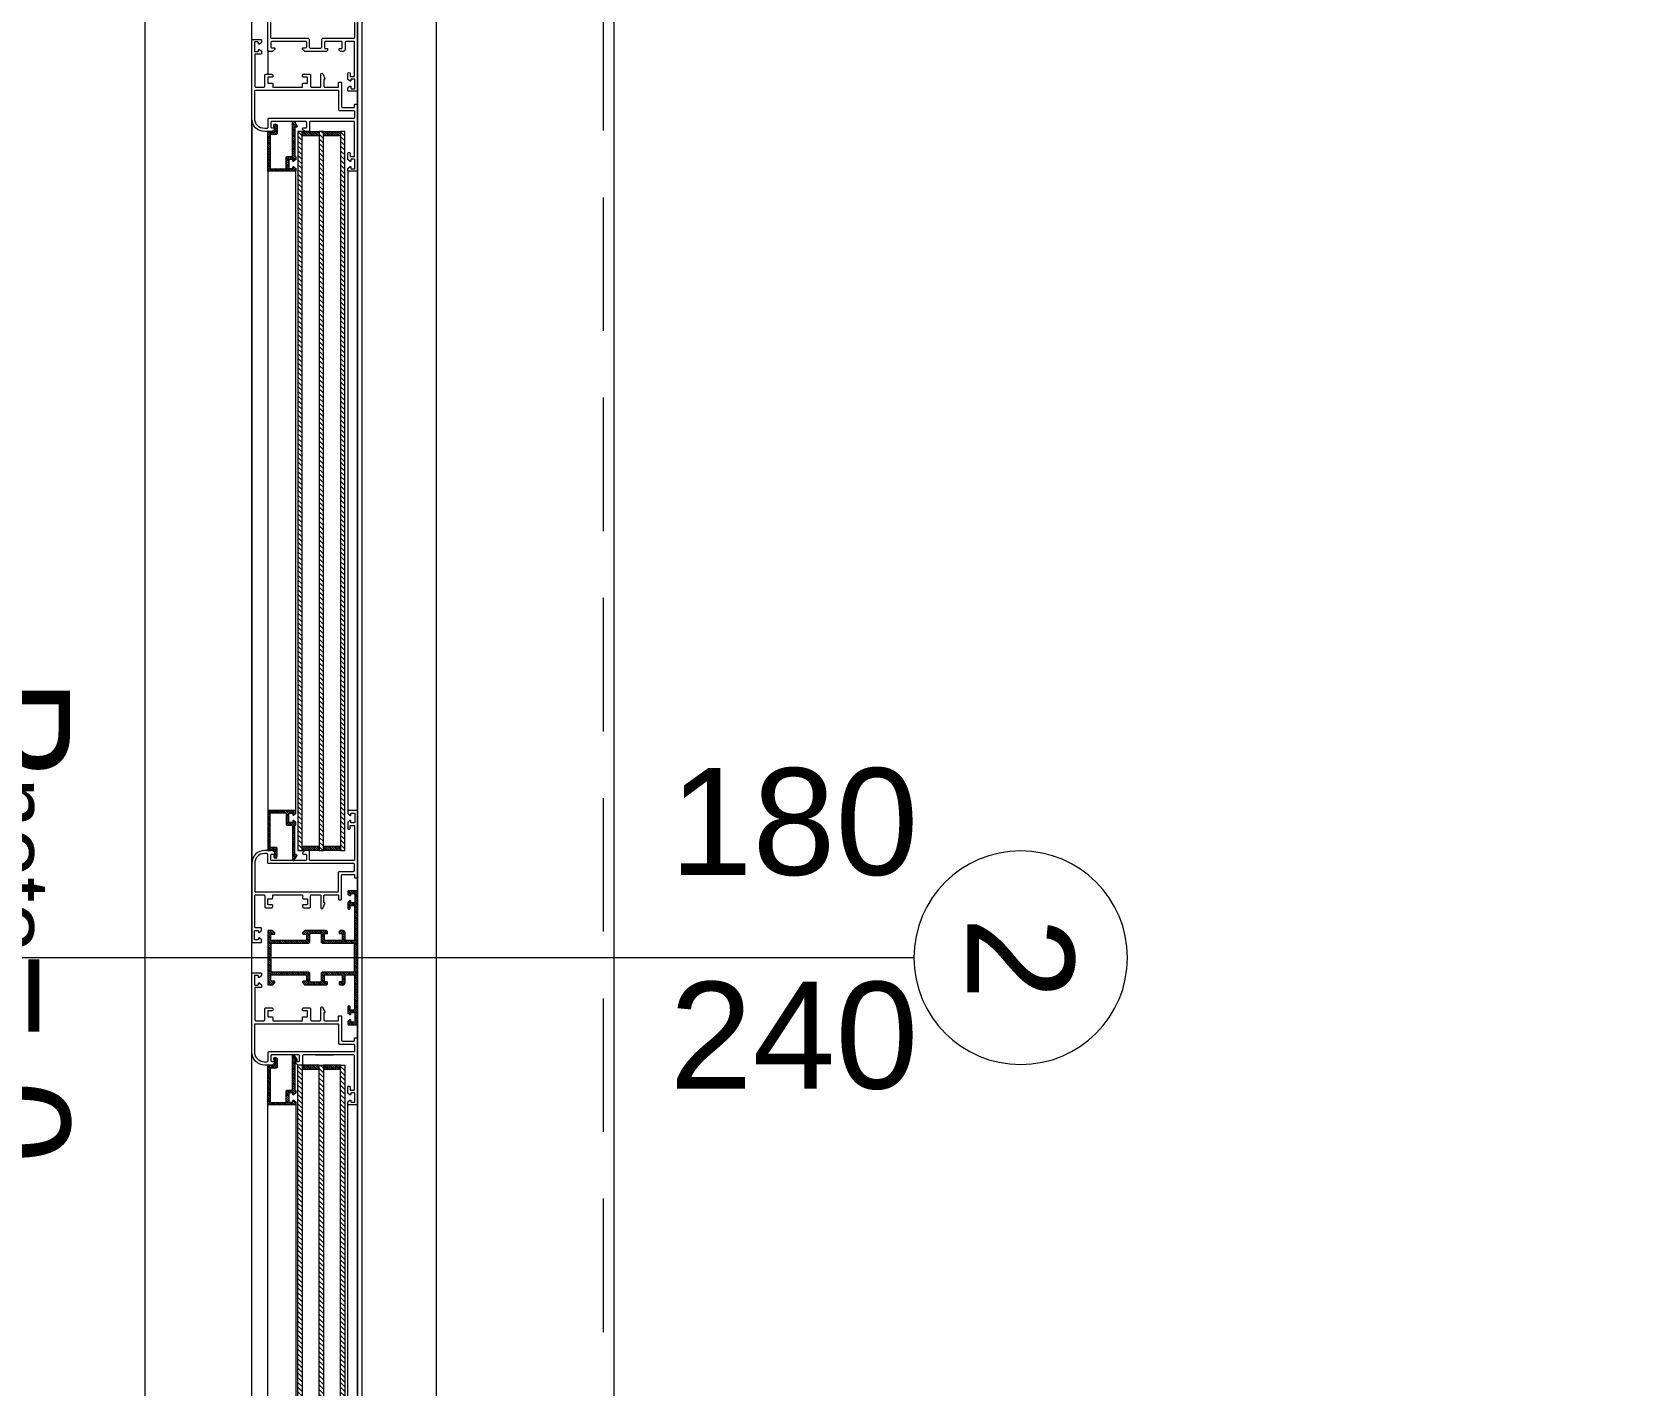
# Model space of a CAD drawing. Header units: feet. Extents: x 92587 to 97987, y -55119 to -48334.
# Drawn here: x 95541.3 to 95692.1, y -51477.4 to -51350.6 of the extents above; entities that cross this region are included whole.
import ezdxf

# ---------------------------------------------------------------- set-up
doc = ezdxf.new("R2010")
doc.units = ezdxf.units.FT
doc.header["$LTSCALE"] = 50
doc.header["$MEASUREMENT"] = 0
doc.linetypes.add('CACHE', pattern=[0.375, 0.25, -0.125])
doc.layers.get('0').update_dxf_attribs({"color": 8})
for name, color, linetype, lineweight in [('BETON CACHE', 4, 'CACHE', 5), ('CONSOLE ISOL.', 214, 'Continuous', 15), ('WINDOWS', 21, 'Continuous', 5)]:
    doc.layers.add(name, color=color, linetype=linetype, lineweight=lineweight)
doc.layers.add('BORD', color=5, linetype='Continuous')
doc.layers.add('COTE 50ème', color=1, linetype='Continuous')
doc.styles.add('GENERATED_STYLE_1', font='arial.ttf')
doc.styles.add('RS_TXT_50', font='arial.ttf', dxfattribs={"height": 12.5})
doc.dimstyles.new('RS_50CM_LINEAIRE', dxfattribs={"dimscale": 5, "dimtxt": 12.5, "dimasz": 1.5, "dimexe": 1, "dimexo": 2.5, "dimgap": 1, "dimtad": 1, "dimdec": 1, "dimrnd": 0.5, "dimdsep": 46, "dimtxsty": 'RS_TXT_50', "dimblk1": 'ARCHTICK', "dimblk2": 'ARCHTICK', "dimsah": 1, "dimcen": 2.5, "dimdle": 1, "dimclrt": 4, "dimadec": 0, "dimazin": 2, "dimtfac": 1, "dimtdec": 1, "dimtix": 1, "dimtmove": 2, "dimatfit": 3, "dimfxl": 1, "dimtolj": 1, "dimtzin": 0, "dimarcsym": 0})
pattern_1 = [(135, (-46708.70849, -43852.52553), (-0.08838834765, -0.08838834765), [])]
pattern_2 = [(135, (-46708.9128, -43852.52553), (-0.2209708691, -0.2209708691), [])]

# ---------------------------------------------------------------- blocks, each defined once
blk = doc.blocks.new('DRITARE POS 2')
at = {"layer": 'WINDOWS'}
h = blk.add_hatch(dxfattribs=at)
h.set_pattern_fill('ANSI31', color=140, scale=2.5, angle=450)
h.set_pattern_definition(pattern_2)
h.paths.add_polyline_path([(-8.71, -80.01), (-8.71, -12.58), (-8.31, -12.58), (-8.31, -80.01)])
h.paths.add_polyline_path([(-6.71, -80.01), (-6.71, -12.58), (-6.31, -12.58), (-6.31, -80.01)])
h.paths.add_polyline_path([(-4.71, -80.02), (-4.71, -12.58), (-4.31, -12.58), (-4.31, -80.02)])
at = {"layer": 'WINDOWS', "transparency": 33554559}
h = blk.add_hatch(dxfattribs=at)
h.set_pattern_fill('ANSI31', color=140, angle=450)
h.set_pattern_definition([(135, (-46708.90849, -43835.52553), (-0.08838834765, -0.08838834765), [])])
h.paths.add_polyline_path([(-6.71, -12.58), (-8.31, -12.58), (-8.31, -12.98), (-6.71, -12.98)])
h.paths.add_polyline_path([(-4.71, -12.58), (-6.31, -12.58), (-6.31, -12.98), (-4.71, -12.98)])
h.paths.add_polyline_path([(-6.71, -79.61), (-8.31, -79.61), (-8.31, -80.01), (-6.71, -80.01)])
h.paths.add_polyline_path([(-4.71, -79.61), (-6.31, -79.61), (-6.31, -80.01), (-4.71, -80.01)])
h = blk.add_hatch(dxfattribs=at)
h.set_pattern_fill('ANSI31', color=256, angle=450)
h.set_pattern_definition(pattern_1)
h.paths.add_polyline_path([(-1.49, -76.33, 0.414214), (-1.55, -76.27), (-4.06, -76.27, 0.414214), (-4.11, -76.33), (-4.11, -76.54, 0.250765), (-4.09, -76.58), (-3.92, -76.71, 0.599022), (-3.83, -76.67), (-3.83, -76.59, -0.414214), (-3.78, -76.54), (-3.51, -76.54, -0.414214), (-3.46, -76.59), (-3.46, -77.34, -0.414214), (-3.51, -77.39), (-3.78, -77.39, -0.414214), (-3.83, -77.34), (-3.83, -77.26, 0.599022), (-3.92, -77.22), (-4.09, -77.35, 0.250765), (-4.11, -77.39), (-4.11, -77.6, 0.414214), (-4.06, -77.66), (-4.02, -77.66), (-4.02, -80.34, -0.414214), (-4.07, -80.4), (-4.15, -80.4, 0.603122), (-4.23, -80.55), (-3.98, -80.9, 0.737396), (-3.81, -80.85), (-3.81, -77.71, -0.414214), (-3.76, -77.66), (-3.31, -77.66, 0.414214), (-3.22, -77.56), (-3.22, -76.55, -0.414214), (-3.16, -76.5), (-1.81, -76.5, -0.414214), (-1.72, -76.59), (-1.72, -79.63, -0.414214), (-1.81, -79.73), (-2.28, -79.73, 0.414214), (-2.37, -79.82), (-2.37, -80.56, 1.657435), (-2.12, -80.43, -0.247394), (-2.15, -80.38), (-2.15, -80.01, -0.414214), (-2.09, -79.95), (-1.74, -79.95), (-1.74, -80.01), (-1.49, -80.01), (-1.49, -79.95)])
at = {"layer": 'WINDOWS'}
h = blk.add_hatch(dxfattribs=at)
h.set_pattern_fill('ANSI31', color=256, angle=450)
h.set_pattern_definition(pattern_1)
h.paths.add_polyline_path([(-9.61, -85.22, -0.414214), (-9.56, -85.16), (-9.26, -85.16, -0.414214), (-9.2, -85.22), (-9.2, -85.44, 1), (-9, -85.44), (-9, -84.9, 0.250765), (-9.02, -84.86), (-9.19, -84.74, 0.599022), (-9.28, -84.79), (-9.28, -84.87, -0.414214), (-9.33, -84.92), (-9.59, -84.92, -0.414214), (-9.65, -84.87), (-9.65, -84.08, -0.414214), (-9.59, -84.03), (-9.33, -84.03, -0.414214), (-9.28, -84.08), (-9.28, -84.19, 0.599022), (-9.19, -84.24), (-9.02, -84.13, 0.250765), (-9, -84.08), (-9, -83.84, 0.414214), (-9.05, -83.78), (-9.84, -83.78, 0.414214), (-9.89, -83.84), (-9.89, -90.06), (-9.89, -96.27, 0.414214), (-9.84, -96.33), (-9.05, -96.33, 0.414214), (-9, -96.27), (-9, -96.03, 0.250765), (-9.02, -95.98), (-9.19, -95.87, 0.599022), (-9.28, -95.92), (-9.28, -96.03, -0.414214), (-9.33, -96.08), (-9.59, -96.08, -0.414214), (-9.65, -96.03), (-9.65, -95.24, -0.414214), (-9.59, -95.19), (-9.33, -95.19, -0.414214), (-9.28, -95.24), (-9.28, -95.32, 0.599022), (-9.19, -95.37), (-9.02, -95.25, 0.250765), (-9, -95.21), (-9, -94.68, 1), (-9.2, -94.68), (-9.2, -94.89, -0.414214), (-9.26, -94.95), (-9.56, -94.95, -0.414214), (-9.61, -94.89), (-9.61, -91.72, -0.414214), (-9.56, -91.66), (-8.83, -91.66, -0.414214), (-8.74, -91.75), (-8.74, -92.41, 0.414214), (-8.55, -92.59), (-8.29, -92.59, 0.198912), (-8.25, -92.58), (-8.19, -92.52, 0.198912), (-8.18, -92.48), (-8.18, -92.37, 0.414214), (-8.23, -92.31), (-8.4, -92.31, -0.414214), (-8.46, -92.26), (-8.46, -91.75, -0.414214), (-8.36, -91.66), (-6.91, -91.66, -0.414214), (-6.81, -91.75), (-6.81, -92.26, -0.414214), (-6.87, -92.31), (-7.04, -92.31, 0.414214), (-7.09, -92.37), (-7.09, -92.48, 0.198912), (-7.08, -92.52), (-7.02, -92.58, 0.198912), (-6.98, -92.59), (-4.97, -92.59, 0.198912), (-4.93, -92.58), (-4.78, -92.42, 0.198912), (-4.76, -92.38), (-4.76, -92.31, 0.414214), (-4.82, -92.26), (-5, -92.26, -0.340481), (-5.13, -92.16), (-5.13, -91.75, -0.414214), (-5.04, -91.66), (-1.87, -91.66, -0.414214), (-1.77, -91.75), (-1.77, -92.16, -0.414214), (-1.87, -92.26), (-2.09, -92.26, 0.414214), (-2.15, -92.31), (-2.15, -92.38, 0.198912), (-2.13, -92.42), (-1.98, -92.58, 0.198912), (-1.94, -92.59), (-1.55, -92.59, 0.414214), (-1.49, -92.54), (-1.49, -90.06), (-1.49, -87.57, 0.414214), (-1.55, -87.52), (-1.94, -87.52, 0.198912), (-1.98, -87.53), (-2.13, -87.69, 0.198912), (-2.15, -87.73), (-2.15, -87.8, 0.414214), (-2.09, -87.85), (-1.87, -87.85, -0.414214), (-1.77, -87.95), (-1.77, -88.36, -0.414214), (-1.87, -88.45), (-5.04, -88.45, -0.414214), (-5.13, -88.36), (-5.13, -87.95, -0.340481), (-5, -87.85), (-4.82, -87.85, 0.414214), (-4.76, -87.8), (-4.76, -87.73, 0.198912), (-4.78, -87.69), (-4.93, -87.53, 0.198912), (-4.97, -87.52), (-6.98, -87.52, 0.198912), (-7.02, -87.53), (-7.08, -87.59, 0.198912), (-7.09, -87.63), (-7.09, -87.74, 0.414214), (-7.04, -87.8), (-6.87, -87.8, -0.414214), (-6.81, -87.85), (-6.81, -88.36, -0.414214), (-6.91, -88.45), (-8.36, -88.45, -0.414214), (-8.46, -88.36), (-8.46, -87.85, -0.414214), (-8.4, -87.8), (-8.23, -87.8, 0.414214), (-8.18, -87.74), (-8.18, -87.63, 0.198912), (-8.19, -87.59), (-8.25, -87.53, 0.198912), (-8.29, -87.52), (-8.55, -87.52, 0.414214), (-8.74, -87.7), (-8.74, -88.36, -0.414214), (-8.83, -88.45), (-9.56, -88.45, -0.414214), (-9.61, -88.39)])
h.paths.add_polyline_path([(-9.56, -88.73), (-6.63, -88.73), (-6.53, -88.64), (-6.53, -87.89), (-6.44, -87.8), (-5.51, -87.8), (-5.41, -87.89), (-5.41, -88.64), (-5.32, -88.73), (-1.83, -88.73), (-1.77, -88.79), (-1.77, -90.06), (-1.77, -91.32), (-1.83, -91.38), (-5.32, -91.38), (-5.41, -91.47), (-5.41, -92.22), (-5.51, -92.31), (-6.44, -92.31), (-6.53, -92.22), (-6.53, -91.47), (-6.63, -91.38), (-9.56, -91.38), (-9.61, -91.32), (-9.61, -90.06), (-9.61, -88.79)], flags=16)
at = {"layer": 'WINDOWS', "transparency": 33554559}
h = blk.add_hatch(dxfattribs=at)
h.set_pattern_fill('ANSI31', color=256, angle=450)
h.set_pattern_definition(pattern_1)
h.paths.add_polyline_path([(-1.49, -100.16), (-1.49, -100.1), (-1.74, -100.1), (-1.74, -100.16), (-2.09, -100.16, -0.414214), (-2.15, -100.1), (-2.15, -99.73, -0.247394), (-2.12, -99.68, 1.657435), (-2.37, -99.55), (-2.37, -100.29, 0.414214), (-2.28, -100.38), (-1.81, -100.38, -0.414214), (-1.72, -100.48), (-1.72, -103.52, -0.414214), (-1.81, -103.61), (-3.16, -103.61, -0.414214), (-3.22, -103.56), (-3.22, -102.55, 0.414214), (-3.31, -102.46), (-3.76, -102.46, -0.414214), (-3.81, -102.4), (-3.81, -99.26, 0.737396), (-3.98, -99.21), (-4.23, -99.57, 0.603122), (-4.15, -99.71), (-4.07, -99.71, -0.414214), (-4.02, -99.77), (-4.02, -102.46), (-4.06, -102.46, 0.414214), (-4.11, -102.51), (-4.11, -102.72, 0.250765), (-4.09, -102.76), (-3.92, -102.89, 0.599022), (-3.83, -102.85), (-3.83, -102.77, -0.414214), (-3.78, -102.72), (-3.51, -102.72, -0.414214), (-3.46, -102.77), (-3.46, -103.52, -0.414214), (-3.51, -103.58), (-3.78, -103.58, -0.414214), (-3.83, -103.52), (-3.83, -103.44, 0.599022), (-3.92, -103.4), (-4.09, -103.53, 0.250765), (-4.11, -103.58), (-4.11, -103.78, 0.414214), (-4.06, -103.84), (-1.55, -103.84, 0.414214), (-1.49, -103.78)])
at = {"layer": 'WINDOWS'}
h = blk.add_hatch(dxfattribs=at)
h.set_pattern_fill('ANSI31', color=140, scale=2.5, angle=450)
h.set_pattern_definition(pattern_2)
h.paths.add_polyline_path([(-8.71, -100.09), (-8.71, -167.42), (-8.31, -167.42), (-8.31, -100.09)])
h.paths.add_polyline_path([(-6.71, -100.09), (-6.71, -167.42), (-6.31, -167.42), (-6.31, -100.09)])
h.paths.add_polyline_path([(-4.71, -100.09), (-4.71, -167.42), (-4.31, -167.42), (-4.31, -100.09)])
at = {"layer": 'WINDOWS', "transparency": 33554559}
h = blk.add_hatch(dxfattribs=at)
h.set_pattern_fill('ANSI31', color=140, angle=450)
h.set_pattern_definition([(135, (-46708.90849, -43869.52553), (-0.08838834765, -0.08838834765), [])])
h.paths.add_polyline_path([(-6.71, -167.42), (-8.31, -167.42), (-8.31, -167.02), (-6.71, -167.02)])
h.paths.add_polyline_path([(-4.71, -167.42), (-6.31, -167.42), (-6.31, -167.02), (-4.71, -167.02)])
h.paths.add_polyline_path([(-6.71, -100.49), (-8.31, -100.49), (-8.31, -100.09), (-6.71, -100.09)])
h.paths.add_polyline_path([(-4.71, -100.49), (-6.31, -100.49), (-6.31, -100.09), (-4.71, -100.09)])
h = blk.add_hatch(dxfattribs=at)
h.set_pattern_fill('ANSI31', color=256, angle=450)
h.set_pattern_definition([(135, (-46708.71279, -43862.46996), (-0.08838834765, -0.08838834765), [])])
h.paths.add_polyline_path([(-1.72, -167.05, -0.414214), (-1.81, -167.14), (-2.28, -167.14, 0.414214), (-2.37, -167.23), (-2.37, -167.97, 1.835735), (-2.15, -167.82), (-2.15, -167.36), (-1.74, -167.36), (-1.5, -167.42), (-1.5, -163.74, 0.414214), (-1.55, -163.69), (-4.06, -163.69, 0.414214), (-4.12, -163.74), (-4.12, -163.95, 0.250765), (-4.09, -163.99), (-3.92, -164.12, 0.599022), (-3.84, -164.08), (-3.84, -163.95), (-3.46, -163.95), (-3.46, -164.81), (-3.84, -164.81), (-3.84, -164.67, 0.649779), (-3.93, -164.63), (-4.1, -164.76, 0.212283), (-4.12, -164.81), (-4.12, -165.01, 0.414214), (-4.06, -165.07), (-4.02, -165.07), (-4.02, -167.81), (-4.15, -167.81, 0.603122), (-4.23, -167.96), (-3.99, -168.31, 0.737396), (-3.82, -168.26), (-3.82, -165.07), (-3.31, -165.07, 0.414214), (-3.22, -164.97), (-3.22, -163.91), (-1.81, -163.91, -0.414214), (-1.72, -164)])
at = {"layer": 'WINDOWS', "color": 165, "linetype": 'CACHE'}
blk.add_line((-32.9, -180), (-32.9, 0), dxfattribs=at)
at = {"layer": 'WINDOWS'}
for p, q in [((-0.01, -11.48), (0, -81.19)), ((-9.89, -16.28), (-9.89, -76.34)), ((-9, -16.26), (-9, -76.34)), ((-4.11, -76.33), (-4.12, -16.26)), ((-1.5, -16.26), (-1.49, -76.33)), ((-5.98, -80.95), (-7.66, -80.95)), ((-0.01, -168.52), (0, -98.92)), ((-9.89, -163.72), (-9.89, -103.78)), ((-9, -163.74), (-9, -103.78)), ((-4.11, -103.78), (-4.12, -163.74)), ((-1.5, -163.74), (-1.49, -103.78)), ((-9.9, -171.27), (-9.9, -169.89)), ((-1.5, -175.01), (-1.5, -172.75))]:
    blk.add_line(p, q, dxfattribs=at)
at = {"layer": 'WINDOWS', "color": 165}
blk.add_line((-61.99, -90.06), (34.01, -90.06), dxfattribs=at)
for points in [[(-9.9, 0), (-9.9, -180), (-33.9, -180), (-33.9, 0)], [(-10.3, -179.6), (-10.3, -0.4), (-9.9, 0), (-9.9, -180)], [(0, 0), (0, -180), (10, -180), (10, 0)]]:
    blk.add_lwpolyline(points, close=True, dxfattribs=at)
at = {"layer": 'WINDOWS'}
for points in [[(-9.9, -180), (-9.9, 0), (0, 0), (0, -180)], [(-1.77, -90.06), (-1.77, -88.79), (-1.83, -88.73), (-5.32, -88.73), (-5.41, -88.64), (-5.41, -87.89), (-5.51, -87.8), (-6.44, -87.8), (-6.53, -87.89), (-6.53, -88.64), (-6.63, -88.73), (-9.56, -88.73), (-9.61, -88.79), (-9.61, -90.06), (-9.61, -91.32), (-9.56, -91.38), (-6.63, -91.38), (-6.53, -91.47), (-6.53, -92.22), (-6.44, -92.31), (-5.51, -92.31), (-5.41, -92.22), (-5.41, -91.47), (-5.32, -91.38), (-1.83, -91.38), (-1.77, -91.32)], [(-1.78, -178.73), (-1.83, -178.79), (-9.56, -178.79), (-9.62, -178.73), (-9.62, -176.19), (-9.56, -176.14), (-6.63, -176.14), (-6.54, -176.04), (-6.54, -175.3), (-6.44, -175.2), (-5.51, -175.2), (-5.42, -175.3), (-5.42, -176.04), (-5.32, -176.14), (-1.83, -176.14), (-1.78, -176.19)]]:
    blk.add_lwpolyline(points, close=True, dxfattribs=at)
at = {"layer": 'WINDOWS', "color": 140}
for points in [[(-8.71, -80.01), (-8.71, -12.58), (-8.31, -12.58), (-8.31, -80.01)], [(-6.71, -80.01), (-6.71, -12.58), (-6.31, -12.58), (-6.31, -80.01)], [(-4.71, -80.02), (-4.71, -12.58), (-4.31, -12.58), (-4.31, -80.02)], [(-6.71, -79.61), (-8.31, -79.61), (-8.31, -80.01), (-6.71, -80.01)], [(-4.71, -79.61), (-6.31, -79.61), (-6.31, -80.01), (-4.71, -80.01)], [(-8.71, -100.09), (-8.71, -167.42), (-8.31, -167.42), (-8.31, -100.09)], [(-6.71, -100.49), (-8.31, -100.49), (-8.31, -100.09), (-6.71, -100.09)], [(-6.71, -100.09), (-6.71, -167.42), (-6.31, -167.42), (-6.31, -100.09)], [(-4.71, -100.49), (-6.31, -100.49), (-6.31, -100.09), (-4.71, -100.09)], [(-4.71, -100.09), (-4.71, -167.42), (-4.31, -167.42), (-4.31, -100.09)], [(-6.71, -167.42), (-8.31, -167.42), (-8.31, -167.02), (-6.71, -167.02)], [(-4.71, -167.42), (-6.31, -167.42), (-6.31, -167.02), (-4.71, -167.02)]]:
    blk.add_lwpolyline(points, close=True, dxfattribs=at)
at = {"layer": 'WINDOWS'}
for points in [[(0, -88.58, -0.414214), (-0.06, -88.64), (-0.84, -88.64, -0.414214), (-0.9, -88.58), (-0.9, -88.38, -0.250765), (-0.87, -88.33), (-0.7, -88.2, -0.599022), (-0.62, -88.24), (-0.62, -88.34, 0.414214), (-0.56, -88.39), (-0.3, -88.39, 0.414214), (-0.24, -88.34), (-0.24, -87.55, 0.414214), (-0.3, -87.5), (-0.56, -87.5, 0.414214), (-0.62, -87.55), (-0.62, -87.65, -0.599022), (-0.7, -87.69), (-0.87, -87.56, -0.250765), (-0.9, -87.52), (-0.9, -87.31, -0.414214), (-0.84, -87.26), (-0.34, -87.26, 0.414214), (-0.28, -87.2), (-0.28, -84.25, 0.414214), (-0.37, -84.16), (-1.12, -84.16, 0.414214), (-1.21, -84.25), (-1.21, -85.28, -0.414214), (-1.31, -85.37), (-1.87, -85.37, -0.414214), (-1.96, -85.28), (-1.96, -85.15, -0.414214), (-1.9, -85.09), (-1.55, -85.09, 0.414214), (-1.49, -85.03), (-1.49, -84.59, 0.414214), (-1.55, -84.53), (-1.9, -84.53, -0.414214), (-1.96, -84.47), (-1.96, -84.21, 0.414214), (-2.02, -84.16), (-4.7, -84.16, 0.414214), (-4.76, -84.21), (-4.76, -84.47, -0.414214), (-4.82, -84.53), (-5.17, -84.53, 0.414214), (-5.23, -84.59), (-5.23, -85.03, 0.414214), (-5.17, -85.09), (-4.82, -85.09, -0.414214), (-4.76, -85.15), (-4.76, -85.28, -0.414214), (-4.85, -85.37), (-5.41, -85.37, -0.414214), (-5.51, -85.28), (-5.51, -84.25, 0.414214), (-5.6, -84.16), (-6.38, -84.16, 0.414214), (-6.48, -84.25), (-6.48, -85.37, -0.809546), (-6.66, -85.41), (-6.85, -84.98, -0.543142), (-6.79, -84.9, 0.414214), (-6.74, -84.85), (-6.74, -84.25, 0.414214), (-6.83, -84.16), (-8.06, -84.16, 0.414214), (-8.12, -84.21), (-8.12, -84.57, -0.414214), (-8.18, -84.62), (-8.34, -84.62, -0.414214), (-8.4, -84.57), (-8.4, -82.35, 0.414214), (-8.49, -82.25), (-9.56, -82.25, 0.414214), (-9.61, -82.31), (-9.61, -82.51, -0.414214), (-9.67, -82.57), (-9.84, -82.57, -0.414214), (-9.89, -82.51), (-9.89, -76.34, -0.414214), (-9.84, -76.28), (-9.05, -76.28, -0.414214), (-9, -76.34), (-9, -76.54, -0.250765), (-9.02, -76.59), (-9.19, -76.72, -0.599022), (-9.28, -76.67), (-9.28, -76.58, 0.414214), (-9.33, -76.52), (-9.59, -76.52, 0.414214), (-9.65, -76.58), (-9.65, -77.36, 0.414214), (-9.59, -77.42), (-9.33, -77.42, 0.414214), (-9.28, -77.36), (-9.28, -77.27, -0.599022), (-9.19, -77.22), (-9.02, -77.35, -0.250765), (-9, -77.4), (-9, -77.98, -0.414214), (-9.05, -78.03), (-9.15, -78.03, -0.414214), (-9.2, -77.98), (-9.2, -77.72, 0.414214), (-9.26, -77.66), (-9.56, -77.66, 0.414214), (-9.61, -77.72), (-9.61, -80.89, 0.414214), (-9.56, -80.95), (-4.82, -80.95, 0.414214), (-4.76, -80.89), (-4.76, -80.07, -0.414214), (-4.71, -80.01), (-4.32, -80.01, -0.198912), (-4.28, -80.03), (-4.13, -80.18, -0.198912), (-4.11, -80.22), (-4.11, -80.29, -0.414214), (-4.17, -80.35), (-4.39, -80.35, 0.414214), (-4.48, -80.44), (-4.48, -80.85, 0.414214), (-4.39, -80.95), (-1.87, -80.95, 0.414214), (-1.77, -80.85), (-1.77, -80.44, 0.414214), (-1.87, -80.35), (-2.09, -80.35, -0.414214), (-2.15, -80.29), (-2.15, -80.22, -0.198912), (-2.13, -80.18), (-1.98, -80.03, -0.198912), (-1.94, -80.01), (-1.21, -80.01, -0.414214), (0, -81.23)], [(-1.74, -79.95), (-2.09, -79.95, 0.414214), (-2.15, -80.01), (-2.15, -80.38, 0.247394), (-2.12, -80.43, -1.657435), (-2.37, -80.56), (-2.37, -79.82, -0.414214), (-2.28, -79.73), (-1.81, -79.73, 0.414214), (-1.72, -79.63), (-1.72, -76.59, 0.414214), (-1.81, -76.5), (-3.16, -76.5, 0.414214), (-3.22, -76.55), (-3.22, -77.56, -0.414214), (-3.31, -77.66), (-3.76, -77.66, 0.414214), (-3.81, -77.71), (-3.81, -80.85, -0.737396), (-3.98, -80.9), (-4.23, -80.55, -0.603122), (-4.15, -80.4), (-4.07, -80.4, 0.414214), (-4.02, -80.34), (-4.02, -77.66), (-4.06, -77.66, -0.414214), (-4.11, -77.6), (-4.11, -77.39, -0.250765), (-4.09, -77.35), (-3.92, -77.22, -0.599022), (-3.83, -77.26), (-3.83, -77.34, 0.414214), (-3.78, -77.39), (-3.51, -77.39, 0.414214), (-3.46, -77.34), (-3.46, -76.59, 0.414214), (-3.51, -76.54), (-3.78, -76.54, 0.414214), (-3.83, -76.59), (-3.83, -76.67, -0.599022), (-3.92, -76.71), (-4.09, -76.58, -0.250765), (-4.11, -76.54), (-4.11, -76.33, -0.414214), (-4.06, -76.27), (-1.55, -76.27, -0.414214), (-1.49, -76.33), (-1.49, -79.95), (-1.49, -80.01), (-1.74, -80.01)], [(-1.49, -80.39, -0.414214), (-1.4, -80.29), (-1.18, -80.29), (-1.18, -80.29, -0.414214), (-0.28, -81.23), (-0.28, -83.82, -0.414214), (-0.34, -83.88), (-8.06, -83.88, -0.414214), (-8.12, -83.82), (-8.12, -82.07, 0.414214), (-8.21, -81.97), (-9.52, -81.97, -0.414214), (-9.61, -81.88), (-9.61, -81.32, -0.414214), (-9.52, -81.23), (-1.59, -81.23, 0.414214), (-1.49, -81.13)], [(-1.49, -90.06), (-1.49, -87.57, 0.414214), (-1.55, -87.52), (-1.94, -87.52, 0.198912), (-1.98, -87.53), (-2.13, -87.69, 0.198912), (-2.15, -87.73), (-2.15, -87.8, 0.414214), (-2.09, -87.85), (-1.87, -87.85, -0.414214), (-1.77, -87.95), (-1.77, -88.36, -0.414214), (-1.87, -88.45), (-5.04, -88.45, -0.414214), (-5.13, -88.36), (-5.13, -87.95, -0.340481), (-5, -87.85), (-4.82, -87.85, 0.414214), (-4.76, -87.8), (-4.76, -87.73, 0.198912), (-4.78, -87.69), (-4.93, -87.53, 0.198912), (-4.97, -87.52), (-6.98, -87.52, 0.198912), (-7.02, -87.53), (-7.08, -87.59, 0.198912), (-7.09, -87.63), (-7.09, -87.74, 0.414214), (-7.04, -87.8), (-6.87, -87.8, -0.414214), (-6.81, -87.85), (-6.81, -88.36, -0.414214), (-6.91, -88.45), (-8.36, -88.45, -0.414214), (-8.46, -88.36), (-8.46, -87.85, -0.414214), (-8.4, -87.8), (-8.23, -87.8, 0.414214), (-8.18, -87.74), (-8.18, -87.63, 0.198912), (-8.19, -87.59), (-8.25, -87.53, 0.198912), (-8.29, -87.52), (-8.55, -87.52, 0.414214), (-8.74, -87.7), (-8.74, -88.36, -0.414214), (-8.83, -88.45), (-9.56, -88.45, -0.414214), (-9.61, -88.39), (-9.61, -85.22, -0.414214), (-9.56, -85.16), (-9.26, -85.16, -0.414214), (-9.2, -85.22), (-9.2, -85.44, 1), (-9, -85.44), (-9, -84.9, 0.250765), (-9.02, -84.86), (-9.19, -84.74, 0.599022), (-9.28, -84.79), (-9.28, -84.87, -0.414214), (-9.33, -84.92), (-9.59, -84.92, -0.414214), (-9.65, -84.87), (-9.65, -84.08, -0.414214), (-9.59, -84.03), (-9.33, -84.03, -0.414214), (-9.28, -84.08), (-9.28, -84.19, 0.599022), (-9.19, -84.24), (-9.02, -84.13, 0.250765), (-9, -84.08), (-9, -83.84, 0.414214), (-9.05, -83.78), (-9.84, -83.78, 0.414214), (-9.89, -83.84), (-9.89, -90.06), (-9.89, -96.27, 0.414214), (-9.84, -96.33), (-9.05, -96.33, 0.414214), (-9, -96.27), (-9, -96.03, 0.250765), (-9.02, -95.98), (-9.19, -95.87, 0.599022), (-9.28, -95.92), (-9.28, -96.03, -0.414214), (-9.33, -96.08), (-9.59, -96.08, -0.414214), (-9.65, -96.03), (-9.65, -95.24, -0.414214), (-9.59, -95.19), (-9.33, -95.19, -0.414214), (-9.28, -95.24), (-9.28, -95.32, 0.599022), (-9.19, -95.37), (-9.02, -95.25, 0.250765), (-9, -95.21), (-9, -94.68, 1), (-9.2, -94.68), (-9.2, -94.89, -0.414214), (-9.26, -94.95), (-9.56, -94.95, -0.414214), (-9.61, -94.89), (-9.61, -91.72, -0.414214), (-9.56, -91.66), (-8.83, -91.66, -0.414214), (-8.74, -91.75), (-8.74, -92.41, 0.414214), (-8.55, -92.59), (-8.29, -92.59, 0.198912), (-8.25, -92.58), (-8.19, -92.52, 0.198912), (-8.18, -92.48), (-8.18, -92.37, 0.414214), (-8.23, -92.31), (-8.4, -92.31, -0.414214), (-8.46, -92.26), (-8.46, -91.75, -0.414214), (-8.36, -91.66), (-6.91, -91.66, -0.414214), (-6.81, -91.75), (-6.81, -92.26, -0.414214), (-6.87, -92.31), (-7.04, -92.31, 0.414214), (-7.09, -92.37), (-7.09, -92.48, 0.198912), (-7.08, -92.52), (-7.02, -92.58, 0.198912), (-6.98, -92.59), (-4.97, -92.59, 0.198912), (-4.93, -92.58), (-4.78, -92.42, 0.198912), (-4.76, -92.38), (-4.76, -92.31, 0.414214), (-4.82, -92.26), (-5, -92.26, -0.340481), (-5.13, -92.16), (-5.13, -91.75, -0.414214), (-5.04, -91.66), (-1.87, -91.66, -0.414214), (-1.77, -91.75), (-1.77, -92.16, -0.414214), (-1.87, -92.26), (-2.09, -92.26, 0.414214), (-2.15, -92.31), (-2.15, -92.38, 0.198912), (-2.13, -92.42), (-1.98, -92.58, 0.198912), (-1.94, -92.59), (-1.55, -92.59, 0.414214), (-1.49, -92.54)], [(0, -91.53, 0.414214), (-0.06, -91.47), (-0.84, -91.47, 0.414214), (-0.9, -91.53), (-0.9, -91.74, 0.250765), (-0.87, -91.78), (-0.7, -91.91, 0.599022), (-0.62, -91.87), (-0.62, -91.77, -0.414214), (-0.56, -91.72), (-0.3, -91.72, -0.414214), (-0.24, -91.77), (-0.24, -92.56, -0.414214), (-0.3, -92.61), (-0.56, -92.61, -0.414214), (-0.62, -92.56), (-0.62, -92.46, 0.599022), (-0.7, -92.42), (-0.87, -92.55, 0.250765), (-0.9, -92.59), (-0.9, -92.8, 0.414214), (-0.84, -92.86), (-0.34, -92.86, -0.414214), (-0.28, -92.91), (-0.28, -95.86, -0.414214), (-0.37, -95.95), (-1.12, -95.95, -0.414214), (-1.21, -95.86), (-1.21, -94.83, 0.414214), (-1.31, -94.74), (-1.87, -94.74, 0.414214), (-1.96, -94.83), (-1.96, -94.96, 0.414214), (-1.9, -95.02), (-1.55, -95.02, -0.414214), (-1.49, -95.08), (-1.49, -95.52, -0.414214), (-1.55, -95.58), (-1.9, -95.58, 0.414214), (-1.96, -95.64), (-1.96, -95.9, -0.414214), (-2.02, -95.95), (-4.7, -95.95, -0.414214), (-4.76, -95.9), (-4.76, -95.64, 0.414214), (-4.82, -95.58), (-5.17, -95.58, -0.414214), (-5.23, -95.52), (-5.23, -95.08, -0.414214), (-5.17, -95.02), (-4.82, -95.02, 0.414214), (-4.76, -94.96), (-4.76, -94.83, 0.414214), (-4.85, -94.74), (-5.41, -94.74, 0.414214), (-5.51, -94.83), (-5.51, -95.86, -0.414214), (-5.6, -95.95), (-6.38, -95.95, -0.414214), (-6.48, -95.86), (-6.48, -94.74, 0.809546), (-6.66, -94.7), (-6.85, -95.13, 0.543142), (-6.79, -95.21, -0.414214), (-6.74, -95.26), (-6.74, -95.86, -0.414214), (-6.83, -95.95), (-8.06, -95.95, -0.414214), (-8.12, -95.9), (-8.12, -95.54, 0.414214), (-8.18, -95.49), (-8.34, -95.49, 0.414214), (-8.4, -95.54), (-8.4, -97.76, -0.414214), (-8.49, -97.86), (-9.56, -97.86, -0.414214), (-9.61, -97.8), (-9.61, -97.6, 0.414214), (-9.67, -97.54), (-9.84, -97.54, 0.414214), (-9.89, -97.6), (-9.89, -103.78, 0.414214), (-9.84, -103.83), (-9.05, -103.83, 0.414214), (-9, -103.78), (-9, -103.57, 0.250765), (-9.02, -103.52), (-9.19, -103.39, 0.599022), (-9.28, -103.44), (-9.28, -103.53, -0.414214), (-9.33, -103.59), (-9.59, -103.59, -0.414214), (-9.65, -103.53), (-9.65, -102.75, -0.414214), (-9.59, -102.69), (-9.33, -102.69, -0.414214), (-9.28, -102.75), (-9.28, -102.84, 0.599022), (-9.19, -102.89), (-9.02, -102.76, 0.250765), (-9, -102.71), (-9, -102.13, 0.414214), (-9.05, -102.08), (-9.15, -102.08, 0.414214), (-9.2, -102.13), (-9.2, -102.39, -0.414214), (-9.26, -102.45), (-9.56, -102.45, -0.414214), (-9.61, -102.39), (-9.61, -99.22, -0.414214), (-9.56, -99.16), (-5.47, -99.16, -0.414214), (-5.41, -99.22), (-5.41, -100.04, 0.414214), (-5.36, -100.1), (-4.97, -100.1, 0.198912), (-4.93, -100.08), (-4.78, -99.93, 0.198912), (-4.76, -99.89), (-4.76, -99.82, 0.414214), (-4.82, -99.76), (-5.04, -99.76, -0.414214), (-5.13, -99.67), (-5.13, -99.26, -0.414214), (-5.04, -99.16), (-1.87, -99.16, -0.414214), (-1.77, -99.26), (-1.77, -99.67, -0.414214), (-1.87, -99.76), (-2.09, -99.76, 0.414214), (-2.15, -99.82), (-2.15, -99.89, 0.198912), (-2.13, -99.93), (-1.98, -100.08, 0.198912), (-1.94, -100.1), (-1.21, -100.1, 0.414214), (0, -98.88)], [(-1.49, -99.72, 0.414214), (-1.4, -99.82), (-1.18, -99.82), (-1.18, -99.82, 0.414214), (-0.28, -98.88), (-0.28, -96.29, 0.414214), (-0.34, -96.23), (-8.06, -96.23, 0.414214), (-8.12, -96.29), (-8.12, -98.04, -0.414214), (-8.21, -98.14), (-9.52, -98.14, 0.414214), (-9.61, -98.23), (-9.61, -98.79, 0.414214), (-9.52, -98.88), (-1.59, -98.88, -0.414214), (-1.49, -98.98)], [(-1.74, -100.16), (-2.09, -100.16, -0.414214), (-2.15, -100.1), (-2.15, -99.73, -0.247394), (-2.12, -99.68, 1.657435), (-2.37, -99.55), (-2.37, -100.29, 0.414214), (-2.28, -100.38), (-1.81, -100.38, -0.414214), (-1.72, -100.48), (-1.72, -103.52, -0.414214), (-1.81, -103.61), (-3.16, -103.61, -0.414214), (-3.22, -103.56), (-3.22, -102.55, 0.414214), (-3.31, -102.46), (-3.76, -102.46, -0.414214), (-3.81, -102.4), (-3.81, -99.26, 0.737396), (-3.98, -99.21), (-4.23, -99.57, 0.603122), (-4.15, -99.71), (-4.07, -99.71, -0.414214), (-4.02, -99.77), (-4.02, -102.46), (-4.06, -102.46, 0.414214), (-4.11, -102.51), (-4.11, -102.72, 0.250765), (-4.09, -102.76), (-3.92, -102.89, 0.599022), (-3.83, -102.85), (-3.83, -102.77, -0.414214), (-3.78, -102.72), (-3.51, -102.72, -0.414214), (-3.46, -102.77), (-3.46, -103.52, -0.414214), (-3.51, -103.58), (-3.78, -103.58, -0.414214), (-3.83, -103.52), (-3.83, -103.44, 0.599022), (-3.92, -103.4), (-4.09, -103.53, 0.250765), (-4.11, -103.58), (-4.11, -103.78, 0.414214), (-4.06, -103.84), (-1.55, -103.84, 0.414214), (-1.49, -103.78), (-1.49, -100.16), (-1.49, -100.1), (-1.74, -100.1)], [(0, -175.99, -0.414214), (-0.06, -176.04), (-0.84, -176.04, -0.414214), (-0.9, -175.99), (-0.9, -175.78, -0.250765), (-0.88, -175.73), (-0.71, -175.6, -0.599022), (-0.62, -175.65), (-0.62, -175.74, 0.414214), (-0.56, -175.8), (-0.3, -175.8, 0.414214), (-0.25, -175.74), (-0.25, -174.96, 0.414214), (-0.3, -174.9), (-0.56, -174.9, 0.414214), (-0.62, -174.96), (-0.62, -175.05, -0.599022), (-0.71, -175.1), (-0.88, -174.97, -0.250765), (-0.9, -174.92), (-0.9, -174.72, -0.414214), (-0.84, -174.66), (-0.34, -174.66, 0.414214), (-0.28, -174.61), (-0.28, -171.66, 0.414214), (-0.38, -171.56), (-1.12, -171.56, 0.414214), (-1.22, -171.66), (-1.22, -172.68, -0.414214), (-1.31, -172.78), (-1.87, -172.78, -0.414214), (-1.96, -172.68), (-1.96, -172.55, -0.414214), (-1.91, -172.5), (-1.55, -172.5, 0.414214), (-1.5, -172.44), (-1.5, -171.99, 0.414214), (-1.55, -171.94), (-1.91, -171.94, -0.414214), (-1.96, -171.88), (-1.96, -171.62, 0.414214), (-2.02, -171.56), (-4.71, -171.56, 0.414214), (-4.76, -171.62), (-4.76, -171.88, -0.414214), (-4.82, -171.94), (-5.17, -171.94, 0.414214), (-5.23, -171.99), (-5.23, -172.44, 0.414214), (-5.17, -172.5), (-4.82, -172.5, -0.414214), (-4.76, -172.55), (-4.76, -172.68, -0.414214), (-4.86, -172.78), (-5.42, -172.78, -0.414214), (-5.51, -172.68), (-5.51, -171.66, 0.414214), (-5.6, -171.56), (-6.39, -171.56, 0.414214), (-6.48, -171.66), (-6.48, -172.78, -0.809546), (-6.66, -172.81), (-6.85, -172.39, -0.543142), (-6.8, -172.31, 0.414214), (-6.74, -172.25), (-6.74, -171.66, 0.414214), (-6.84, -171.56), (-8.07, -171.56, 0.414214), (-8.12, -171.62), (-8.12, -171.97, -0.414214), (-8.18, -172.03), (-8.35, -172.03, -0.414214), (-8.4, -171.97), (-8.4, -169.75, 0.414214), (-8.5, -169.66), (-9.56, -169.66, 0.414214), (-9.62, -169.71), (-9.62, -169.92, -0.414214), (-9.67, -169.98), (-9.84, -169.98, -0.414214), (-9.9, -169.92), (-9.9, -163.74, -0.414214), (-9.84, -163.69), (-9.06, -163.69, -0.414214), (-9, -163.74), (-9, -163.95, -0.250765), (-9.03, -163.99), (-9.19, -164.12, -0.599022), (-9.28, -164.08), (-9.28, -163.98, 0.414214), (-9.34, -163.93), (-9.6, -163.93, 0.414214), (-9.65, -163.98), (-9.65, -164.77, 0.414214), (-9.6, -164.82), (-9.34, -164.82, 0.414214), (-9.28, -164.77), (-9.28, -164.67, -0.599022), (-9.19, -164.63), (-9.03, -164.76, -0.250765), (-9, -164.81), (-9, -165.38, -0.414214), (-9.06, -165.44), (-9.15, -165.44, -0.414214), (-9.21, -165.38), (-9.21, -165.12, 0.414214), (-9.26, -165.07), (-9.56, -165.07, 0.414214), (-9.62, -165.12), (-9.62, -168.3, 0.414214), (-9.56, -168.35), (-5.47, -168.35, 0.414214), (-5.42, -168.3), (-5.42, -167.47, -0.414214), (-5.36, -167.42), (-4.97, -167.42, -0.198912), (-4.93, -167.44), (-4.78, -167.59, -0.198912), (-4.76, -167.63), (-4.76, -167.7, -0.414214), (-4.82, -167.75), (-5.04, -167.75, 0.414214), (-5.14, -167.85), (-5.14, -168.26, 0.414214), (-5.04, -168.35), (-1.87, -168.35, 0.414214), (-1.78, -168.26), (-1.78, -167.85, 0.414214), (-1.87, -167.75), (-2.09, -167.75, -0.414214), (-2.15, -167.7), (-2.15, -167.63, -0.198912), (-2.13, -167.59), (-1.98, -167.44, -0.198912), (-1.94, -167.42), (-1.22, -167.42, -0.414214), (0, -168.63)], [(-1.74, -167.36), (-2.09, -167.36, 0.414214), (-2.15, -167.42), (-2.15, -167.79, 0.247394), (-2.13, -167.84, -1.657435), (-2.37, -167.97), (-2.37, -167.23, -0.414214), (-2.28, -167.14), (-1.81, -167.14, 0.414214), (-1.72, -167.05), (-1.72, -164, 0.414214), (-1.81, -163.91), (-3.16, -163.91, 0.414214), (-3.22, -163.97), (-3.22, -164.97, -0.414214), (-3.31, -165.07), (-3.76, -165.07, 0.414214), (-3.82, -165.12), (-3.82, -168.26, -0.737396), (-3.99, -168.31), (-4.23, -167.96, -0.603122), (-4.15, -167.81), (-4.08, -167.81, 0.414214), (-4.02, -167.75), (-4.02, -165.07), (-4.06, -165.07, -0.414214), (-4.12, -165.01), (-4.12, -164.81, -0.250765), (-4.09, -164.76), (-3.92, -164.63, -0.599022), (-3.84, -164.67), (-3.84, -164.75, 0.414214), (-3.78, -164.81), (-3.52, -164.81, 0.414214), (-3.46, -164.75), (-3.46, -164, 0.414214), (-3.52, -163.95), (-3.78, -163.95, 0.414214), (-3.84, -164), (-3.84, -164.08, -0.599022), (-3.92, -164.12), (-4.09, -163.99, -0.250765), (-4.12, -163.95), (-4.12, -163.74, -0.414214), (-4.06, -163.69), (-1.55, -163.69, -0.414214), (-1.5, -163.74), (-1.5, -167.36), (-1.5, -167.42), (-1.74, -167.42)], [(-1.5, -167.79, -0.414214), (-1.4, -167.7), (-1.18, -167.7), (-1.18, -167.7, -0.414214), (-0.28, -168.63), (-0.28, -171.23, -0.414214), (-0.34, -171.28), (-8.07, -171.28, -0.414214), (-8.12, -171.23), (-8.12, -169.47, 0.414214), (-8.22, -169.38), (-9.52, -169.38, -0.414214), (-9.62, -169.29), (-9.62, -168.73, -0.414214), (-9.52, -168.63), (-1.59, -168.63, 0.414214), (-1.5, -168.54)]]:
    blk.add_lwpolyline(points, format="xyb", close=True, dxfattribs=at)
at = {"layer": 'WINDOWS', "color": 165}
blk.add_lwpolyline([(-71.99, -80.06, 1), (-71.99, -100.06, 1)], format="xyb", close=True, dxfattribs=at)
at = {"layer": 'WINDOWS'}
blk.add_lwpolyline([(-9.9, -179.94), (-9.9, -171.25, -0.414214), (-9.84, -171.19), (-9.06, -171.19, -0.414214), (-9, -171.25), (-9, -171.49, -0.250765), (-9.03, -171.53), (-9.19, -171.65, -0.599022), (-9.28, -171.6), (-9.28, -171.49, 0.414214), (-9.34, -171.43), (-9.6, -171.43, 0.414214), (-9.65, -171.49), (-9.65, -172.27, 0.414214), (-9.6, -172.33), (-9.34, -172.33, 0.414214), (-9.28, -172.27), (-9.28, -172.2, -0.599022), (-9.19, -172.15), (-9.03, -172.26, -0.250765), (-9, -172.31), (-9, -172.84, -1), (-9.21, -172.84), (-9.21, -172.63, 0.414214), (-9.26, -172.57), (-9.56, -172.57, 0.414214), (-9.62, -172.63), (-9.62, -175.8, 0.414214), (-9.56, -175.86), (-8.83, -175.86, 0.414214), (-8.74, -175.76), (-8.74, -175.11, -0.414214), (-8.55, -174.92), (-8.3, -174.92, -0.198912), (-8.26, -174.94), (-8.2, -175, -0.198912), (-8.18, -175.04), (-8.18, -175.15, -0.414214), (-8.24, -175.2), (-8.4, -175.2, 0.414214), (-8.46, -175.26), (-8.46, -175.76, 0.414214), (-8.37, -175.86), (-6.91, -175.86, 0.414214), (-6.82, -175.76), (-6.82, -175.26, 0.414214), (-6.87, -175.2), (-7.04, -175.2, -0.414214), (-7.1, -175.15), (-7.1, -175.04, -0.198912), (-7.08, -175), (-7.02, -174.94, -0.198912), (-6.98, -174.92), (-4.97, -174.92, -0.198912), (-4.93, -174.94), (-4.78, -175.09, -0.198912), (-4.76, -175.13), (-4.76, -175.2, -0.414214), (-4.82, -175.26), (-5.01, -175.26, 0.340481), (-5.14, -175.35), (-5.14, -175.76, 0.414214), (-5.04, -175.86), (-1.87, -175.86, 0.414214), (-1.78, -175.76), (-1.78, -175.35, 0.414214), (-1.87, -175.26), (-2.09, -175.26, -0.414214), (-2.15, -175.2), (-2.15, -175.13, -0.198912), (-2.13, -175.09), (-1.98, -174.94, -0.198912), (-1.94, -174.92), (-1.55, -174.92, -0.414214), (-1.5, -174.98), (-1.5, -179.94, -0.414214)], format="xyb", dxfattribs=at)
at = {"layer": 'WINDOWS', "color": 165, "char_height": 10, "attachment_point": 7, "style": 'GENERATED_STYLE_1'}
for s, insert, rotation in [('\\A1;\\pt0;P{\\H0.6x;neto}= 0', (27.15, -116.22), 90), ('\\A1;\\pt0;240{\\H0.66x;\\S^  ;}', (-39.11, -74.88), 180), ('\\A1;\\pt0;2', (-66.99, -93.87), 90), ('\\A1;\\pt0;180{\\H0.66x;\\S^  ;}', (-39.11, -94.89), 180)]:
    blk.add_mtext(s, dxfattribs=dict(at, insert=insert, rotation=rotation))
blk = doc.blocks.new('_ArchTick')
at = {"color": 0, "linetype": 'ByBlock', "const_width": 0.15}
blk.add_lwpolyline([(-0.5, -0.5), (0.5, 0.5)], dxfattribs=at)
blk = doc.blocks.new('*D765')
at = {"layer": 'COTE 50ème', "color": 0, "lineweight": -2, "ltscale": 0.5, "transparency": 16777216}
for p, q in [((95749.11, -51292.36), (95749.11, -51352.36)), ((95591.61, -51297.36), (95754.11, -51297.36)), ((95591.61, -51347.36), (95754.11, -51347.36))]:
    blk.add_line(p, q, dxfattribs=at)
at = {"layer": 'Defpoints', "color": 0, "ltscale": 0.5, "transparency": 16777216}
for p in [(95579.11, -51297.36), (95579.11, -51347.36), (95749.11, -51347.36)]:
    blk.add_point(p, dxfattribs=at)
at = {"layer": 'COTE 50ème', "color": 0, "lineweight": -2, "ltscale": 0.5, "transparency": 16777216, "xscale": 7.5, "yscale": 7.5, "zscale": 7.5}
for p, rotation in [((95749.11, -51297.36), 90), ((95749.11, -51347.36), 270)]:
    blk.add_blockref('_ArchTick', p, dxfattribs=dict(at, rotation=rotation))
at = {"layer": 'COTE 50ème', "color": 4, "lineweight": 5, "ltscale": 0.5, "transparency": 16777216, "insert": (95737.73, -51322.36), "char_height": 12.5, "attachment_point": 5, "rotation": 90, "style": 'RS_TXT_50'}
blk.add_mtext('\\A1;50', dxfattribs=at)
blk = doc.blocks.new('*D766')
at = {"layer": 'COTE 50ème', "color": 0, "lineweight": -2, "ltscale": 0.5, "transparency": 16777216}
for p, q in [((95749.11, -51342.36), (95749.11, -51532.36)), ((95591.61, -51347.36), (95754.11, -51347.36)), ((95591.61, -51527.36), (95754.11, -51527.36))]:
    blk.add_line(p, q, dxfattribs=at)
at = {"layer": 'Defpoints', "color": 0, "ltscale": 0.5, "transparency": 16777216}
for p in [(95579.11, -51347.36), (95579.11, -51527.36), (95749.11, -51527.36)]:
    blk.add_point(p, dxfattribs=at)
at = {"layer": 'COTE 50ème', "color": 0, "lineweight": -2, "ltscale": 0.5, "transparency": 16777216, "xscale": 7.5, "yscale": 7.5, "zscale": 7.5}
for p, rotation in [((95749.11, -51347.36), 90), ((95749.11, -51527.36), 270)]:
    blk.add_blockref('_ArchTick', p, dxfattribs=dict(at, rotation=rotation))
at = {"layer": 'COTE 50ème', "color": 4, "lineweight": 5, "ltscale": 0.5, "transparency": 16777216, "char_height": 12.5, "attachment_point": 5, "rotation": 90, "style": 'RS_TXT_50'}
for s, insert in [('\\A1;180', (95737.73, -51437.36)), ('\\A1;240', (95760.49, -51437.36))]:
    blk.add_mtext(s, dxfattribs=dict(at, insert=insert))
blk = doc.blocks.new('*D773')
at = {"layer": 'COTE 50ème', "color": 0, "lineweight": -2, "ltscale": 0.5, "transparency": 16777216}
for p, q in [((95789.11, -50307.36), (95789.11, -51637.36)), ((95691.61, -50312.36), (95794.11, -50312.36)), ((95691.61, -51632.36), (95794.11, -51632.36))]:
    blk.add_line(p, q, dxfattribs=at)
at = {"layer": 'Defpoints', "color": 0, "ltscale": 0.5, "transparency": 16777216}
for p in [(95679.11, -50312.36), (95679.11, -51632.36), (95789.11, -51632.36)]:
    blk.add_point(p, dxfattribs=at)
at = {"layer": 'COTE 50ème', "color": 0, "lineweight": -2, "ltscale": 0.5, "transparency": 16777216, "xscale": 7.5, "yscale": 7.5, "zscale": 7.5}
for p, rotation in [((95789.11, -50312.36), 90), ((95789.11, -51632.36), 270)]:
    blk.add_blockref('_ArchTick', p, dxfattribs=dict(at, rotation=rotation))
at = {"layer": 'COTE 50ème', "color": 4, "lineweight": 5, "ltscale": 0.5, "transparency": 16777216, "insert": (95777.72, -50972.36), "char_height": 12.5, "attachment_point": 5, "rotation": 90, "style": 'RS_TXT_50'}
blk.add_mtext('\\A1;1320', dxfattribs=at)
blk = doc.blocks.new('*D775')
at = {"layer": 'COTE 50ème', "color": 0, "lineweight": -2, "ltscale": 0.5, "transparency": 16777216}
for p, q in [((95829.11, -49967.36), (95829.11, -51977.36)), ((95591.61, -49972.36), (95834.11, -49972.36)), ((95691.61, -51972.36), (95834.11, -51972.36))]:
    blk.add_line(p, q, dxfattribs=at)
at = {"layer": 'Defpoints', "color": 0, "ltscale": 0.5, "transparency": 16777216}
for p in [(95579.11, -49972.36), (95679.11, -51972.36), (95829.11, -51972.36)]:
    blk.add_point(p, dxfattribs=at)
at = {"layer": 'COTE 50ème', "color": 0, "lineweight": -2, "ltscale": 0.5, "transparency": 16777216, "xscale": 7.5, "yscale": 7.5, "zscale": 7.5}
for p, rotation in [((95829.11, -49972.36), 90), ((95829.11, -51972.36), 270)]:
    blk.add_blockref('_ArchTick', p, dxfattribs=dict(at, rotation=rotation))
at = {"layer": 'COTE 50ème', "color": 4, "lineweight": 5, "ltscale": 0.5, "transparency": 16777216, "insert": (95817.73, -50972.36), "char_height": 12.5, "attachment_point": 5, "rotation": 90, "style": 'RS_TXT_50'}
blk.add_mtext('\\A1;2000', dxfattribs=at)
blk = doc.blocks.new('*D777')
at = {"layer": 'COTE 50ème', "color": 0, "lineweight": -2, "ltscale": 0.5, "transparency": 16777216}
for p, q in [((95869.11, -52042.36), (95869.11, -49902.36)), ((95481.61, -49907.36), (95874.11, -49907.36)), ((95591.61, -52037.36), (95874.11, -52037.36))]:
    blk.add_line(p, q, dxfattribs=at)
at = {"layer": 'Defpoints', "color": 0, "ltscale": 0.5, "transparency": 16777216}
for p in [(95469.11, -49907.36), (95869.11, -49907.36), (95579.11, -52037.36)]:
    blk.add_point(p, dxfattribs=at)
at = {"layer": 'COTE 50ème', "color": 0, "lineweight": -2, "ltscale": 0.5, "transparency": 16777216, "xscale": 7.5, "yscale": 7.5, "zscale": 7.5}
for p, rotation in [((95869.11, -49907.36), 90), ((95869.11, -52037.36), 270)]:
    blk.add_blockref('_ArchTick', p, dxfattribs=dict(at, rotation=rotation))
at = {"layer": 'COTE 50ème', "color": 4, "lineweight": 5, "ltscale": 0.5, "transparency": 16777216, "insert": (95857.72, -50972.36), "char_height": 12.5, "attachment_point": 5, "rotation": 90, "style": 'RS_TXT_50'}
blk.add_mtext('\\A1;2130', dxfattribs=at)

msp = doc.modelspace()

# ---------------------------------------------------------------- linework, layer by layer
at = {"layer": 'BETON CACHE', "lineweight": 5, "ltscale": 0.5}
msp.add_lwpolyline([(95579.11, -49972.36), (93379.11, -49972.36), (93379.11, -52037.36), (95579.11, -52037.36)], close=True, dxfattribs=at)
at = {"layer": 'BORD', "lineweight": 5, "ltscale": 0.5}
msp.add_lwpolyline([(93379.11, -52037.36), (95579.11, -52037.36), (95579.11, -51972.36), (95679.11, -51972.36), (95679.11, -51632.36), (95579.11, -51632.36), (95579.11, -50312.36), (95679.11, -50312.36), (95679.11, -50037.36), (95579.11, -50037.36), (95579.11, -49972.36), (95469.11, -49972.36), (95469.11, -49907.36), (94844.11, -49907.36), (94844.11, -49972.36), (94114.11, -49972.36)], dxfattribs=at)
at = {"layer": 'CONSOLE ISOL.'}
msp.add_lwpolyline([(94884.11, -51192.36), (94874.11, -51192.36), (94874.11, -51462.36), (94709.11, -51462.36), (94709.11, -51542.36), (94626.61, -51542.36), (94626.61, -52037.36), (95579.11, -52037.36), (95579.11, -51972.36), (95679.11, -51972.36), (95679.11, -51632.36), (95579.11, -51632.36), (95579.11, -50972.36), (94884.11, -50972.36)], close=True, dxfattribs=at)

# ---------------------------------------------------------------- block references
at = {"lineweight": 5, "rotation": 180}
msp.add_blockref('DRITARE POS 2', (95561.81, -51527.36), dxfattribs=at)

# ---------------------------------------------------------------- dimensions: what is measured, and where the dimension line sits
at = {"layer": 'COTE 50ème', "lineweight": 5, "ltscale": 0.5}
for base, p1, p2, picture, middle in [((95869.11, -49907.36), (95579.11, -52037.36), (95469.11, -49907.36), '*D777', (95857.72, -50972.36)), ((95829.11, -51972.36), (95579.11, -49972.36), (95679.11, -51972.36), '*D775', (95817.73, -50972.36)), ((95789.11, -51632.36), (95679.11, -50312.36), (95679.11, -51632.36), '*D773', (95777.72, -50972.36)), ((95749.11, -51347.36), (95579.11, -51297.36), (95579.11, -51347.36), '*D765', (95737.73, -51322.36))]:
    dim = msp.add_linear_dim(base=base, p1=p1, p2=p2, angle=270, dimstyle='RS_50CM_LINEAIRE', dxfattribs=at)
    dim.commit()
    dim.dimension.update_dxf_attribs({"geometry": picture, "text_midpoint": middle})
dim = msp.add_linear_dim(base=(95749.11, -51527.36), p1=(95579.11, -51347.36), p2=(95579.11, -51527.36), angle=270, text='<>\\X240', dimstyle='RS_50CM_LINEAIRE', dxfattribs=at)
dim.commit()
dim.dimension.update_dxf_attribs({"geometry": '*D766', "text_midpoint": (95749.11, -51437.36)})

doc.saveas('drawing.dxf')
